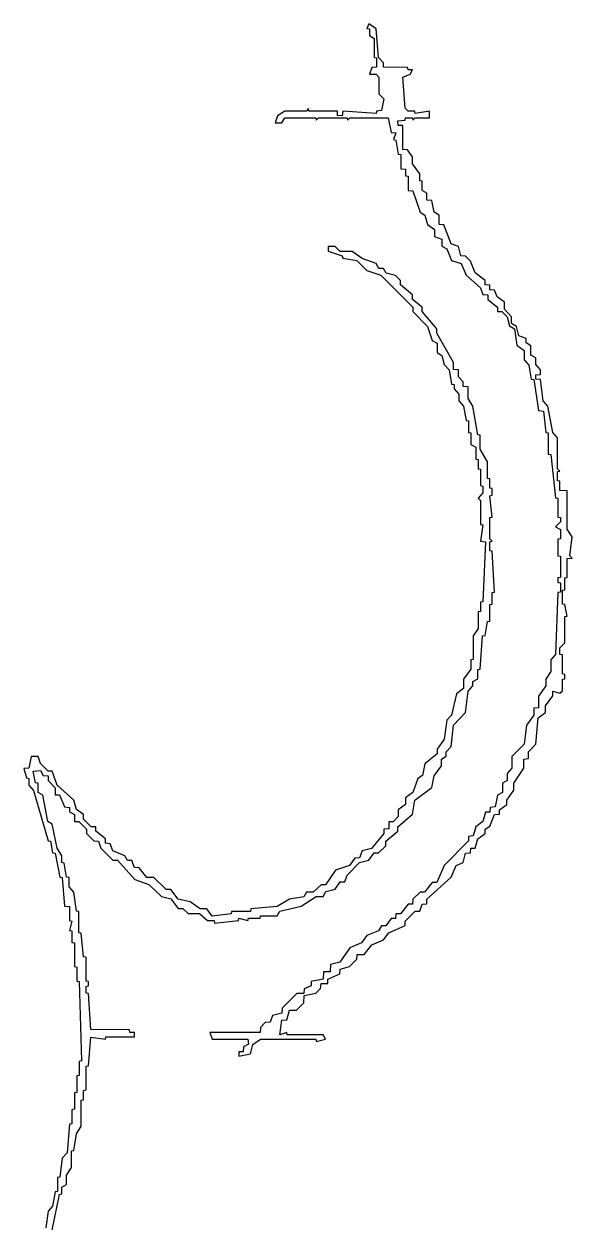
# Model space of a CAD drawing. Extents: x 76 to 558, y 148 to 1069.
# Drawn here: x 282.8 to 340.4, y 383.3 to 509.1 of the extents above; entities that cross this region are included whole.
import ezdxf

# ---------------------------------------------------------------- set-up
doc = ezdxf.new("R2010")
doc.units = 0

msp = doc.modelspace()

# ---------------------------------------------------------------- linework, layer by layer
at = {"layer": 'PICKUP_ROUTE'}
for p, q in [((319.02, 509.06), (318.81, 508.59)), ((318.81, 508.59), (319.07, 508.55)), ((319.79, 508.55), (319.02, 509.06)), ((319.07, 508.55), (319.07, 507.83)), ((320.04, 505.54), (319.79, 508.55)), ((319.07, 507.83), (319.57, 507.53)), ((319.57, 507.53), (319.57, 505.54)), ((319.32, 504.49), (319.07, 503.77)), ((319.83, 504.53), (319.32, 504.49)), ((319.57, 505.54), (319.83, 505.5)), ((319.83, 505.5), (319.83, 504.53)), ((320.55, 504.99), (320.04, 505.54)), ((320.55, 504.53), (320.55, 504.99)), ((323.09, 504.49), (320.55, 504.53)), ((323.13, 504.23), (323.09, 504.49)), ((319.07, 503.77), (319.79, 503.77)), ((319.79, 503.77), (320.08, 503.47)), ((320.08, 503.47), (320.08, 501.73)), ((322.58, 503.47), (323.34, 503.77)), ((322.83, 500.21), (322.58, 503.47)), ((323.6, 504.23), (323.13, 504.23)), ((323.34, 503.77), (323.6, 504.23)), ((320.08, 501.73), (320.59, 501.18)), ((320.59, 501.18), (320.34, 499.96)), ((309.41, 499.41), (309.16, 498.69)), ((310.18, 499.91), (309.41, 499.41)), ((312.42, 499.91), (310.18, 499.91)), ((312.67, 500.17), (312.42, 499.91)), ((312.72, 499.91), (312.67, 500.17)), ((315.72, 499.91), (312.72, 499.91)), ((315.72, 499.45), (315.72, 499.91)), ((316.23, 499.41), (315.72, 499.45)), ((316.27, 499.91), (316.23, 499.41)), ((319.79, 499.66), (316.27, 499.91)), ((319.83, 499.91), (319.79, 499.66)), ((320.34, 499.96), (319.83, 499.91)), ((323.13, 499.91), (322.83, 500.21)), ((323.85, 499.91), (323.13, 499.91)), ((323.89, 499.66), (323.85, 499.91)), ((325.37, 499.91), (323.89, 499.66)), ((325.37, 499.19), (325.37, 499.91)), ((309.16, 498.69), (309.88, 498.69)), ((309.88, 498.69), (310.18, 499.19)), ((310.18, 499.19), (313.44, 499.19)), ((313.44, 499.19), (313.48, 498.94)), ((313.48, 498.94), (313.73, 499.19)), ((313.73, 499.19), (316.74, 499.19)), ((316.74, 499.19), (316.78, 498.94)), ((316.78, 498.94), (317.03, 499.19)), ((317.03, 499.19), (321.06, 499.19)), ((321.06, 499.19), (321.35, 497.67)), ((322.07, 498.9), (322.83, 498.94)), ((322.11, 498.39), (322.07, 498.9)), ((322.58, 498.39), (322.11, 498.39)), ((322.58, 495.89), (322.58, 498.39)), ((322.83, 498.94), (322.88, 499.19)), ((322.88, 499.19), (323.6, 499.19)), ((323.6, 499.19), (323.64, 498.94)), ((323.64, 498.94), (323.89, 499.19)), ((323.89, 499.19), (325.37, 499.19)), ((321.35, 497.67), (321.86, 497.63)), ((321.86, 497.63), (321.61, 496.91)), ((321.61, 496.91), (321.86, 496.87)), ((321.86, 496.87), (322.11, 495.38)), ((323.09, 495.85), (322.58, 495.89)), ((323.6, 495.09), (323.09, 495.85)), ((322.11, 495.38), (322.37, 495.34)), ((322.37, 495.34), (322.37, 493.86)), ((323.6, 494.37), (323.6, 495.09)), ((324.36, 493.31), (323.6, 494.37)), ((322.37, 493.86), (322.88, 493.82)), ((322.88, 493.82), (322.88, 493.1)), ((324.36, 492.59), (324.36, 493.31)), ((322.88, 493.1), (323.13, 493.06)), ((323.13, 493.06), (323.13, 491.57)), ((324.61, 492.55), (324.36, 492.59)), ((324.61, 491.57), (324.61, 492.55)), ((323.13, 491.57), (323.64, 491.53)), ((323.64, 491.53), (324.4, 489.29)), ((325.12, 491.28), (324.61, 491.57)), ((325.12, 490.56), (325.12, 491.28)), ((325.63, 490.52), (325.12, 490.56)), ((325.88, 489.29), (325.63, 490.52)), ((324.4, 489.29), (324.91, 488.99)), ((324.91, 488.99), (325.16, 488.02)), ((326.39, 488.99), (325.88, 489.29)), ((326.39, 488.02), (326.39, 488.99)), ((325.16, 488.02), (325.92, 487.47)), ((325.92, 487.47), (325.92, 486.75)), ((326.9, 487.98), (326.39, 488.02)), ((327.66, 485.99), (326.9, 487.98)), ((325.92, 486.75), (326.69, 486.45)), ((326.69, 486.45), (326.69, 485.73)), ((326.69, 485.73), (327.19, 485.44)), ((328.42, 485.69), (327.66, 485.99)), ((328.68, 484.72), (328.42, 485.69)), ((327.19, 485.44), (327.7, 484.21)), ((329.18, 484.67), (328.68, 484.72)), ((329.69, 484.17), (329.18, 484.67)), ((327.7, 484.21), (328.72, 483.91)), ((328.72, 483.91), (329.23, 482.68)), ((330.2, 482.94), (329.69, 484.17)), ((329.23, 482.68), (330.75, 481.37)), ((331.22, 482.13), (330.2, 482.94)), ((331.22, 481.67), (331.22, 482.13)), ((330.75, 481.37), (331, 480.65)), ((331, 480.65), (331.51, 480.61)), ((331.72, 481.63), (331.22, 481.67)), ((331.51, 480.61), (331.51, 480.14)), ((331.72, 481.16), (331.72, 481.63)), ((332.23, 481.12), (331.72, 481.16)), ((332.49, 480.4), (332.23, 481.12)), ((331.51, 480.14), (332.53, 479.34)), ((333.25, 479.85), (332.49, 480.4)), ((332.53, 479.34), (332.53, 478.87)), ((333.25, 479.13), (333.25, 479.85)), ((332.53, 478.87), (332.99, 478.87)), ((332.99, 478.87), (333.54, 478.32)), ((334.01, 478.32), (333.25, 479.13)), ((333.54, 478.32), (333.8, 477.35)), ((334.01, 477.6), (334.01, 478.32)), ((333.8, 477.35), (334.31, 477.05)), ((334.52, 477.31), (334.01, 477.6)), ((334.31, 477.05), (334.56, 475.32)), ((334.77, 476.33), (334.52, 477.31)), ((335.53, 476.04), (334.77, 476.33)), ((335.53, 475.57), (335.53, 476.04)), ((336.04, 475.28), (335.53, 475.57)), ((334.56, 475.32), (335.32, 474.77)), ((335.32, 474.77), (335.32, 473.79)), ((336.04, 474.3), (336.04, 475.28)), ((336.55, 474.01), (336.04, 474.3)), ((335.32, 473.79), (335.83, 473.24)), ((335.83, 473.24), (336.08, 471.76)), ((336.55, 473.29), (336.55, 474.01)), ((337.06, 472.74), (336.55, 473.29)), ((336.08, 471.76), (336.34, 471.72)), ((336.55, 472.23), (337.06, 472.27)), ((336.55, 471.76), (336.55, 472.23)), ((337.06, 471.72), (336.55, 471.76)), ((337.06, 472.27), (337.06, 472.74)), ((336.34, 471.72), (336.85, 468.46)), ((337.31, 469.48), (337.06, 471.72)), ((337.82, 468.93), (337.31, 469.48)), ((336.85, 468.46), (337.35, 468.42)), ((337.35, 468.42), (337.61, 466.17)), ((338.33, 466.17), (337.82, 468.93)), ((337.61, 466.17), (337.86, 466.13)), ((337.86, 466.13), (337.86, 463.89)), ((338.84, 465.62), (338.33, 466.17)), ((338.84, 462.36), (338.84, 465.62)), ((337.86, 463.89), (338.12, 463.85)), ((338.12, 463.85), (338.62, 459.32)), ((339.09, 462.11), (338.84, 462.36)), ((338.84, 462.07), (339.09, 462.11)), ((338.84, 461.09), (338.84, 462.07)), ((339.09, 461.05), (338.84, 461.09)), ((339.09, 460.08), (339.09, 461.05)), ((338.62, 459.32), (338.88, 459.27)), ((338.88, 459.27), (338.88, 457.28)), ((339.85, 460.04), (339.09, 460.08)), ((339.85, 456.01), (339.85, 460.04)), ((339.13, 456.78), (338.62, 456.27)), ((338.88, 457.28), (339.13, 457.24)), ((339.13, 457.24), (339.13, 456.78)), ((338.62, 456.27), (339.13, 455.97)), ((339.13, 455.97), (339.13, 455)), ((340.36, 455.21), (339.85, 456.01)), ((339.13, 455), (338.88, 454.96)), ((338.88, 454.96), (338.88, 453.22)), ((340.11, 453.22), (340.36, 455.21)), ((338.88, 453.22), (339.13, 453.18)), ((339.13, 453.18), (339.13, 450.93)), ((339.85, 452.92), (340.36, 452.97)), ((339.85, 450.93), (339.85, 452.92)), ((340.36, 452.97), (340.11, 453.22)), ((339.13, 450.93), (338.88, 450.89)), ((338.88, 450.89), (338.88, 450.43)), ((338.88, 450.43), (339.13, 450.38)), ((339.13, 450.38), (339.13, 449.41)), ((339.6, 450.89), (339.85, 450.93)), ((339.6, 449.66), (339.6, 450.89)), ((338.88, 449.37), (338.62, 442.85)), ((339.13, 449.41), (338.88, 449.37)), ((339.34, 449.62), (339.6, 449.66)), ((339.34, 448.14), (339.34, 449.62)), ((339.6, 448.1), (339.34, 448.14)), ((339.85, 446.87), (339.6, 448.1)), ((339.6, 446.83), (339.85, 446.87)), ((339.6, 444.08), (339.6, 446.83)), ((339.09, 443.57), (339.6, 444.08)), ((338.62, 442.85), (338.12, 442.3)), ((339.09, 442.85), (339.09, 443.57)), ((339.34, 442.81), (339.09, 442.85)), ((339.34, 440.82), (339.34, 442.81)), ((338.12, 442.3), (338.12, 441.07)), ((338.12, 441.07), (337.61, 440.27)), ((339.6, 440.77), (339.34, 440.82)), ((339.34, 440.27), (339.6, 440.31)), ((339.6, 440.31), (339.6, 440.77)), ((337.61, 439.55), (336.85, 438.49)), ((337.61, 440.27), (337.61, 439.55)), ((339.09, 438.79), (339.34, 439.04)), ((339.34, 439.04), (339.34, 440.27)), ((336.85, 438.49), (336.85, 437.26)), ((337.57, 437.47), (338.33, 438.53)), ((338.33, 438.53), (338.33, 439)), ((338.33, 439), (339.09, 438.79)), ((336.85, 437.26), (336.34, 437.22)), ((336.34, 437.22), (336.34, 436.5)), ((336.8, 436.2), (337.57, 436.75)), ((337.57, 436.75), (337.57, 437.47)), ((335.58, 435.44), (335.32, 433.45)), ((336.34, 436.5), (335.58, 435.44)), ((336.55, 433.45), (336.8, 436.2)), ((335.32, 433.45), (334.05, 432.14)), ((335.79, 432.65), (336.55, 433.45)), ((334.05, 432.14), (334.05, 430.91)), ((335.28, 431.88), (335.79, 431.93)), ((335.28, 430.91), (335.28, 431.88)), ((335.79, 431.93), (335.79, 432.65)), ((334.05, 430.91), (333.54, 430.36)), ((333.54, 430.36), (333.54, 429.64)), ((334.26, 429.34), (335.28, 430.91)), ((333.54, 429.64), (333.04, 429.34)), ((333.04, 429.34), (333.04, 428.37)), ((334.26, 428.62), (334.26, 429.34)), ((332.53, 428.07), (332.27, 426.85)), ((333.04, 428.37), (332.53, 428.07)), ((333.5, 427.57), (334.26, 428.62)), ((331.77, 426.8), (331.72, 426.3)), ((332.27, 426.85), (331.77, 426.8)), ((332.74, 426.55), (333.5, 427.1)), ((332.74, 426.08), (332.74, 426.55)), ((333.5, 427.1), (333.5, 427.57)), ((331, 425.32), (330.24, 424.77)), ((331.26, 426.3), (331, 425.32)), ((331.72, 426.3), (331.26, 426.3)), ((331.72, 424.82), (332.23, 426.04)), ((332.23, 426.04), (332.74, 426.08)), ((330.24, 424.77), (329.99, 423.8)), ((330.45, 423.5), (331.22, 424.05)), ((331.22, 424.52), (331.72, 424.82)), ((331.22, 424.05), (331.22, 424.52)), ((329.48, 423.29), (326.94, 420.71)), ((329.99, 423.8), (329.48, 423.76)), ((329.48, 423.76), (329.48, 423.29)), ((330.2, 422.53), (330.45, 423.5)), ((328.93, 421.01), (329.18, 421.98)), ((329.18, 421.98), (329.69, 422.02)), ((329.69, 422.02), (329.73, 422.53)), ((329.73, 422.53), (330.2, 422.53)), ((326.94, 420.71), (326.14, 418.93)), ((327.66, 419.48), (328.17, 420.71)), ((328.17, 420.71), (328.93, 421.01)), ((325.67, 418.93), (324.87, 417.91)), ((325.12, 417.15), (327.66, 419.48)), ((326.14, 418.93), (325.67, 418.93)), ((324.4, 417.91), (323.64, 417.15)), ((324.87, 417.91), (324.4, 417.91)), ((323.13, 416.64), (322.33, 415.63)), ((323.6, 416.64), (323.13, 416.64)), ((323.64, 417.15), (323.6, 416.64)), ((324.36, 415.92), (324.61, 416.64)), ((324.61, 416.64), (325.12, 416.69)), ((325.12, 416.69), (325.12, 417.15)), ((321.35, 415.12), (320.8, 414.36)), ((321.82, 415.12), (321.35, 415.12)), ((321.86, 415.63), (321.82, 415.12)), ((322.33, 415.63), (321.86, 415.63)), ((322.83, 414.87), (323.89, 415.92)), ((323.89, 415.92), (324.36, 415.92)), ((320.34, 414.36), (320.04, 413.85)), ((320.8, 414.36), (320.34, 414.36)), ((321.1, 413.64), (322.83, 414.4)), ((322.83, 414.4), (322.83, 414.87)), ((318.81, 413.34), (318.26, 412.58)), ((320.04, 413.85), (318.81, 413.34)), ((319.32, 412.37), (320.55, 412.88)), ((320.55, 412.88), (321.1, 413.64)), ((317.03, 412.07), (315.98, 410.55)), ((318.26, 412.58), (317.03, 412.07)), ((317.75, 410.85), (317.8, 411.35)), ((317.8, 411.35), (318.52, 411.35)), ((318.52, 411.35), (319.32, 412.37)), ((315, 410.29), (314.96, 409.53)), ((315.98, 410.55), (315, 410.29)), ((316.99, 410.08), (317.75, 410.85)), ((314.24, 409.53), (314.2, 408.77)), ((314.96, 409.53), (314.24, 409.53)), ((314.71, 408.77), (315.98, 409.32)), ((315.98, 409.32), (316.02, 409.83)), ((316.02, 409.83), (316.99, 410.08)), ((312.21, 407.75), (312.17, 407.25)), ((312.97, 408.05), (312.21, 407.75)), ((314.2, 408.77), (312.97, 408.52)), ((312.97, 408.52), (312.97, 408.05)), ((313.44, 407.29), (313.94, 407.8)), ((313.94, 407.8), (313.99, 408.3)), ((313.99, 408.3), (314.71, 408.3)), ((314.71, 408.3), (314.71, 408.77)), ((311.45, 407.25), (309.92, 405.72)), ((312.17, 407.25), (311.45, 407.25)), ((312.17, 406.27), (312.21, 407.04)), ((312.21, 407.04), (313.44, 407.29)), ((309.88, 405.21), (308.91, 404.96)), ((309.92, 405.72), (309.88, 405.21)), ((310.39, 404.49), (310.68, 405.51)), ((310.68, 405.51), (311.4, 405.51)), ((311.4, 405.51), (312.17, 406.27)), ((308.14, 404.2), (307.64, 403.69)), ((308.65, 404.24), (308.14, 404.2)), ((308.91, 404.96), (308.65, 404.24)), ((309.67, 402.93), (309.88, 404.45)), ((309.88, 404.45), (310.39, 404.49)), ((307.59, 403.18), (302.3, 403.18)), ((302.3, 403.18), (302.56, 402.46)), ((307.64, 403.69), (307.59, 403.18)), ((310.39, 403.18), (309.67, 402.93)), ((310.43, 402.93), (310.39, 403.18)), ((314.2, 402.93), (310.43, 402.93)), ((314.45, 402.46), (314.2, 402.93)), ((302.56, 402.46), (306.32, 402.46)), ((305.86, 401.66), (305.82, 401.15)), ((306.37, 401.95), (305.86, 401.66)), ((306.32, 402.46), (306.37, 401.95)), ((306.58, 400.94), (306.83, 401.91)), ((306.83, 401.91), (307.64, 402.46)), ((307.64, 402.46), (313.44, 402.46)), ((313.44, 402.46), (313.48, 402.21)), ((313.48, 402.21), (314.45, 402.46)), ((305.82, 401.15), (305.35, 401.15)), ((305.35, 401.15), (305.35, 400.68)), ((305.35, 400.68), (306.58, 400.94))]:
    msp.add_line(p, q, dxfattribs=at)
at = {"layer": 'RHYTHM_CIRCUIT'}
for p, q in [((315.47, 485.69), (314.75, 485.69)), ((314.75, 485.69), (314.75, 485.22)), ((316.02, 485.18), (315.47, 485.69)), ((314.75, 485.22), (316.23, 484.72)), ((317.25, 485.18), (316.02, 485.18)), ((316.23, 484.72), (316.27, 484.46)), ((316.27, 484.46), (317.75, 484.21)), ((318.3, 484.42), (317.25, 485.18)), ((319.79, 483.91), (318.3, 484.42)), ((317.75, 484.21), (318.81, 483.19)), ((318.81, 483.19), (320.29, 482.68)), ((320.08, 483.4), (319.79, 483.91)), ((320.55, 483.4), (320.08, 483.4)), ((320.84, 482.9), (320.55, 483.4)), ((320.29, 482.68), (323.64, 479.34)), ((321.82, 482.64), (320.84, 482.9)), ((322.33, 482.13), (321.82, 482.64)), ((322.33, 481.67), (322.33, 482.13)), ((323.6, 480.61), (322.33, 481.67)), ((323.6, 480.14), (323.6, 480.61)), ((324.61, 479.34), (323.6, 480.14)), ((323.64, 479.34), (323.64, 478.87)), ((324.61, 478.87), (324.61, 479.34)), ((323.64, 478.87), (325.16, 477.31)), ((326.14, 477.05), (324.61, 478.87)), ((325.16, 477.31), (325.67, 475.83)), ((326.14, 476.59), (326.14, 477.05)), ((325.67, 475.83), (326.18, 475.53)), ((327.91, 473.5), (326.14, 476.59)), ((326.18, 475.53), (326.18, 474.56)), ((326.18, 474.56), (326.69, 474.26)), ((326.69, 474.26), (326.94, 473.29)), ((326.94, 473.29), (327.45, 472.74)), ((327.91, 472.78), (327.91, 473.5)), ((327.45, 472.74), (327.7, 471.25)), ((328.42, 472.74), (327.91, 472.78)), ((328.42, 472.02), (328.42, 472.74)), ((328.93, 471.47), (328.42, 472.02)), ((327.7, 471.25), (327.96, 471.21)), ((327.96, 471.21), (327.96, 470.75)), ((327.96, 470.75), (328.46, 470.2)), ((328.93, 471), (328.93, 471.47)), ((329.44, 470.96), (328.93, 471)), ((329.44, 469.73), (329.44, 470.96)), ((328.46, 470.2), (328.46, 469.48)), ((328.46, 469.48), (328.97, 468.93)), ((329.95, 468.93), (329.44, 469.73)), ((328.97, 468.93), (329.23, 467.44)), ((330.45, 465.92), (329.95, 468.93)), ((329.23, 467.44), (329.48, 467.4)), ((329.48, 467.4), (329.48, 466.17)), ((329.48, 466.17), (329.73, 466.13)), ((329.73, 466.13), (329.73, 464.9)), ((330.71, 465.88), (330.45, 465.92)), ((330.71, 464.4), (330.71, 465.88)), ((329.73, 464.9), (330.24, 464.61)), ((330.24, 464.61), (330.24, 463.38)), ((331.47, 463.08), (330.71, 464.4)), ((330.24, 463.38), (330.5, 463.34)), ((330.5, 463.34), (330.5, 462.36)), ((331.47, 461.35), (331.47, 463.08)), ((330.5, 462.36), (330.75, 462.32)), ((330.75, 462.32), (330.75, 460.59)), ((330.75, 460.59), (331, 460.54)), ((331, 460.54), (331, 459.82)), ((331.72, 461.31), (331.47, 461.35)), ((331.72, 460.33), (331.72, 461.31)), ((331, 459.82), (330.5, 459.27)), ((330.5, 459.27), (330.75, 459.02)), ((331.98, 460.29), (331.72, 460.33)), ((331.72, 459.53), (331.98, 459.57)), ((331.98, 457.28), (331.72, 459.53)), ((331.98, 459.57), (331.98, 460.29)), ((330.75, 459.02), (330.75, 456.52)), ((331.72, 457.24), (331.98, 457.28)), ((331.72, 455), (331.72, 457.24)), ((330.75, 456.52), (331, 456.48)), ((331, 456.48), (330.75, 454.74)), ((330.75, 454.74), (331.26, 454.7)), ((331.26, 454.7), (331, 448.39)), ((331.98, 454.74), (331.72, 455)), ((331.72, 454.7), (331.98, 454.74)), ((331.72, 453.73), (331.72, 454.7)), ((331.98, 453.69), (331.72, 453.73)), ((332.23, 449.41), (331.98, 453.69)), ((331.98, 449.37), (332.23, 449.41)), ((331.98, 448.14), (331.98, 449.37)), ((331, 448.39), (330.75, 448.35)), ((330.75, 448.35), (330.75, 447.38)), ((331.72, 448.1), (331.98, 448.14)), ((331.72, 446.36), (331.72, 448.1)), ((330.75, 447.38), (330.5, 447.34)), ((330.5, 447.34), (330.5, 445.6)), ((330.5, 445.6), (329.99, 444.8)), ((331.22, 444.84), (331.47, 446.32)), ((331.47, 446.32), (331.72, 446.36)), ((329.99, 444.8), (329.99, 442.34)), ((330.71, 441.33), (330.96, 444.8)), ((330.96, 444.8), (331.22, 444.84)), ((329.99, 442.34), (329.73, 442.3)), ((329.73, 442.3), (329.73, 441.33)), ((329.73, 441.33), (328.97, 440.27)), ((329.95, 440.01), (330.45, 440.31)), ((330.45, 441.28), (330.71, 441.33)), ((330.45, 440.31), (330.45, 441.28)), ((328.97, 439.29), (328.21, 438.74)), ((328.97, 440.27), (328.97, 439.29)), ((329.44, 439), (329.95, 439.55)), ((329.95, 439.55), (329.95, 440.01)), ((328.21, 438.74), (327.7, 436.5)), ((329.18, 436.75), (329.44, 439)), ((327.91, 435.44), (329.18, 436.75)), ((327.19, 435.95), (326.94, 433.96)), ((327.7, 436.5), (327.19, 435.95)), ((327.66, 433.2), (327.91, 435.44)), ((326.94, 433.96), (326.18, 432.9)), ((326.18, 432.9), (326.18, 432.43)), ((327.15, 432.65), (327.66, 433.2)), ((283.55, 432.14), (283.29, 430.91)), ((284.27, 432.14), (283.55, 432.14)), ((284.52, 431.42), (284.27, 432.14)), ((326.18, 432.43), (324.91, 431.38)), ((326.64, 431.88), (327.15, 432.18)), ((326.64, 431.17), (326.64, 431.88)), ((327.15, 432.18), (327.15, 432.65)), ((283.29, 430.91), (282.79, 430.87)), ((282.79, 430.87), (283.04, 429.89)), ((283.76, 430.61), (284.52, 430.66)), ((284.01, 429.39), (283.76, 430.61)), ((285.33, 430.61), (284.52, 431.42)), ((284.52, 430.66), (284.82, 430.15)), ((285.75, 430.61), (285.33, 430.61)), ((286.26, 429.13), (285.75, 430.61)), ((324.91, 431.38), (324.65, 430.15)), ((325.88, 430.11), (326.64, 431.17)), ((283.04, 429.89), (283.29, 429.85)), ((283.29, 429.85), (283.29, 429.13)), ((283.29, 429.13), (283.8, 428.58)), ((284.27, 429.34), (284.01, 429.39)), ((284.27, 428.37), (284.27, 429.34)), ((284.82, 430.15), (285.33, 430.11)), ((285.33, 430.11), (285.33, 429.64)), ((285.33, 429.64), (286.05, 428.84)), ((288.04, 427.57), (286.26, 429.13)), ((324.15, 429.85), (323.64, 428.37)), ((324.65, 430.15), (324.15, 429.85)), ((325.63, 428.88), (325.88, 430.11)), ((283.8, 428.58), (285.33, 423.29)), ((284.78, 428.07), (284.27, 428.37)), ((285.28, 425.32), (284.78, 428.07)), ((286.05, 428.84), (286.05, 428.12)), ((286.05, 428.12), (286.51, 428.12)), ((286.51, 428.12), (287.06, 426.85)), ((323.64, 428.37), (322.88, 427.82)), ((322.88, 427.82), (322.88, 427.1)), ((323.85, 427.57), (325.63, 428.88)), ((287.06, 426.85), (287.57, 426.8)), ((287.57, 426.8), (287.57, 426.34)), ((288.29, 426.59), (288.04, 427.57)), ((289.05, 426.04), (288.29, 426.59)), ((322.88, 427.1), (322.11, 426.55)), ((322.11, 426.55), (322.11, 425.83)), ((323.6, 426.08), (323.85, 427.57)), ((285.75, 425.03), (285.28, 425.32)), ((287.57, 426.34), (288.08, 426.04)), ((288.08, 426.04), (288.08, 425.32)), ((288.08, 425.32), (288.54, 425.32)), ((288.54, 425.32), (289.35, 424.52)), ((289.05, 425.58), (289.05, 426.04)), ((289.86, 424.77), (289.05, 425.58)), ((321.56, 425.28), (321.1, 425.28)), ((321.1, 425.28), (321.1, 424.56)), ((322.11, 425.83), (321.56, 425.28)), ((322.07, 424.77), (323.6, 426.08)), ((286.26, 422.53), (285.75, 425.03)), ((289.35, 424.52), (289.35, 424.05)), ((289.35, 424.05), (290.11, 423.29)), ((290.32, 424.77), (289.86, 424.77)), ((290.32, 424.31), (290.32, 424.77)), ((291.34, 423.5), (290.32, 424.31)), ((320.59, 424.05), (319.28, 422.49)), ((321.1, 424.56), (320.59, 424.52)), ((320.59, 424.52), (320.59, 424.05)), ((320.8, 423.25), (322.07, 424.31)), ((322.07, 424.31), (322.07, 424.77)), ((285.33, 423.29), (285.58, 423.25)), ((285.58, 423.25), (285.79, 422.02)), ((290.11, 423.29), (290.62, 423.25)), ((290.62, 423.25), (290.87, 422.53)), ((291.34, 423.04), (291.34, 423.5)), ((291.85, 422.99), (291.34, 423.04)), ((292.14, 422.23), (291.85, 422.99)), ((320.04, 422.02), (320.8, 422.78)), ((320.8, 422.78), (320.8, 423.25)), ((285.79, 422.02), (286.05, 421.98)), ((286.05, 421.98), (286.55, 419.48)), ((286.77, 421.72), (286.26, 422.53)), ((286.77, 421.01), (286.77, 421.72)), ((290.87, 422.53), (292.14, 421.26)), ((293.37, 421.72), (292.14, 422.23)), ((293.67, 421.22), (293.37, 421.72)), ((317.54, 421.47), (316.99, 420.71)), ((318.05, 421.51), (317.54, 421.47)), ((318.3, 422.23), (318.05, 421.51)), ((319.28, 422.49), (318.3, 422.23)), ((319.02, 421.26), (319.57, 422.02)), ((319.57, 422.02), (320.04, 422.02)), ((287.02, 420.96), (286.77, 421.01)), ((287.27, 419.48), (287.02, 420.96)), ((292.14, 421.26), (292.61, 421.26)), ((292.61, 421.26), (294.43, 419.23)), ((294.13, 421.22), (293.67, 421.22)), ((294.39, 420.5), (294.13, 421.22)), ((294.89, 420.45), (294.39, 420.5)), ((295.7, 419.44), (294.89, 420.45)), ((315.51, 420.2), (314.45, 418.68)), ((316.99, 420.71), (315.51, 420.2)), ((316.74, 419.69), (318.05, 421.01)), ((318.05, 421.01), (319.02, 421.26)), ((286.55, 419.48), (286.81, 419.44)), ((286.81, 419.44), (287.06, 416.43)), ((287.53, 419.44), (287.27, 419.48)), ((287.53, 418.46), (287.53, 419.44)), ((294.43, 419.23), (295.91, 418.72)), ((296.42, 419.44), (295.7, 419.44)), ((297.73, 418.17), (296.42, 419.44)), ((315.47, 418.21), (316.02, 418.97)), ((316.02, 418.97), (316.48, 418.97)), ((316.48, 418.97), (316.74, 419.69)), ((288.04, 417.91), (287.53, 418.46)), ((288.29, 415.92), (288.04, 417.91)), ((295.91, 418.72), (297.22, 417.45)), ((298.2, 418.17), (297.73, 418.17)), ((299, 417.15), (298.2, 418.17)), ((312.46, 417.91), (312.17, 417.41)), ((313.18, 417.91), (312.46, 417.91)), ((313.99, 418.68), (313.18, 417.91)), ((314.45, 418.68), (313.99, 418.68)), ((314.2, 417.45), (314.49, 417.96)), ((314.49, 417.96), (315.47, 418.21)), ((287.06, 416.43), (287.57, 416.39)), ((287.57, 416.39), (287.57, 414.91)), ((297.22, 417.45), (298.2, 417.2)), ((298.2, 417.2), (299, 416.18)), ((300.23, 416.9), (299, 417.15)), ((301.29, 416.14), (300.23, 416.9)), ((309.37, 416.39), (306.62, 416.14)), ((310.68, 417.15), (309.37, 416.39)), ((309.67, 415.92), (311.91, 416.43)), ((312.17, 417.41), (310.68, 417.15)), ((311.91, 416.43), (313.48, 417.45)), ((313.48, 417.45), (314.2, 417.45)), ((288.54, 415.88), (288.29, 415.92)), ((288.54, 413.64), (288.54, 415.88)), ((299, 416.18), (299.47, 416.18)), ((299.47, 416.18), (300.02, 415.67)), ((300.02, 415.67), (301.24, 415.67)), ((301.24, 415.67), (302.05, 414.91)), ((302.01, 416.14), (301.29, 416.14)), ((302.56, 415.37), (302.01, 416.14)), ((304.55, 415.63), (302.56, 415.37)), ((304.59, 415.88), (304.55, 415.63)), ((306.58, 415.88), (304.59, 415.88)), ((305.31, 414.91), (305.35, 415.16)), ((305.35, 415.16), (306.32, 414.91)), ((306.32, 414.91), (306.37, 415.16)), ((306.37, 415.16), (307.59, 415.16)), ((306.62, 416.14), (306.58, 415.88)), ((307.59, 415.16), (307.64, 415.42)), ((307.64, 415.42), (309.37, 415.42)), ((309.37, 415.42), (309.67, 415.92)), ((287.57, 414.91), (287.82, 414.87)), ((287.82, 414.87), (287.57, 413.89)), ((287.57, 413.89), (287.82, 413.85)), ((302.05, 414.91), (302.77, 414.91)), ((302.77, 414.91), (302.81, 414.65)), ((302.81, 414.65), (305.31, 414.91)), ((287.82, 413.85), (287.82, 412.62)), ((287.82, 412.62), (288.08, 412.58)), ((288.8, 413.6), (288.54, 413.64)), ((289.05, 411.1), (288.8, 413.6)), ((288.08, 412.58), (288.08, 410.08)), ((289.31, 411.06), (289.05, 411.1)), ((289.31, 408.56), (289.31, 411.06)), ((288.08, 410.08), (288.33, 410.04)), ((288.33, 410.04), (288.33, 408.56)), ((288.33, 408.56), (288.59, 408.52)), ((288.59, 408.52), (288.84, 400.18)), ((289.56, 408.52), (289.31, 408.56)), ((289.31, 408.01), (289.56, 408.05)), ((289.31, 407.29), (289.31, 408.01)), ((289.56, 408.05), (289.56, 408.52)), ((289.56, 407.25), (289.31, 407.29)), ((289.81, 403.48), (289.56, 407.25)), ((289.56, 399.67), (289.81, 402.67)), ((293.88, 403.44), (289.81, 403.48)), ((289.81, 402.67), (291.34, 402.46)), ((291.34, 402.46), (291.38, 402.72)), ((291.38, 402.72), (294.39, 402.72)), ((293.92, 403.18), (293.88, 403.44)), ((294.39, 403.18), (293.92, 403.18)), ((294.39, 402.72), (294.39, 403.18)), ((288.84, 400.18), (288.59, 400.13)), ((288.59, 400.13), (288.59, 398.65)), ((289.31, 399.63), (289.56, 399.67)), ((289.31, 397.13), (289.31, 399.63)), ((288.59, 398.65), (288.33, 398.61)), ((288.33, 398.61), (288.33, 396.88)), ((288.33, 396.88), (288.08, 396.83)), ((288.08, 396.83), (288.08, 395.1)), ((289.05, 397.09), (289.31, 397.13)), ((289.05, 396.11), (289.05, 397.09)), ((288.08, 395.1), (287.82, 395.05)), ((287.82, 395.05), (287.82, 393.57)), ((288.8, 396.07), (289.05, 396.11)), ((288.8, 393.32), (288.8, 396.07)), ((287.57, 393.53), (287.32, 390.52)), ((287.82, 393.57), (287.57, 393.53)), ((288.04, 390.78), (288.29, 392.51)), ((288.29, 392.51), (288.8, 393.32)), ((286.81, 389.97), (286.55, 387.98)), ((287.32, 390.52), (286.81, 389.97)), ((287.78, 390.74), (288.04, 390.78)), ((287.78, 389), (287.78, 390.74)), ((287.27, 388.2), (287.78, 389)), ((286.55, 387.98), (286.3, 387.94)), ((286.3, 387.94), (286.3, 386.46)), ((287.27, 387.22), (287.27, 388.2)), ((286.05, 386.42), (285.79, 384.94)), ((286.3, 386.46), (286.05, 386.42)), ((286.51, 386.16), (286.77, 386.21)), ((286.77, 386.93), (287.27, 387.22)), ((286.77, 386.21), (286.77, 386.93)), ((285.79, 384.94), (285.33, 384.39)), ((285.54, 381.38), (286.51, 386.16)), ((285.33, 384.39), (285.07, 382.65))]:
    msp.add_line(p, q, dxfattribs=at)

doc.saveas('drawing.dxf')
